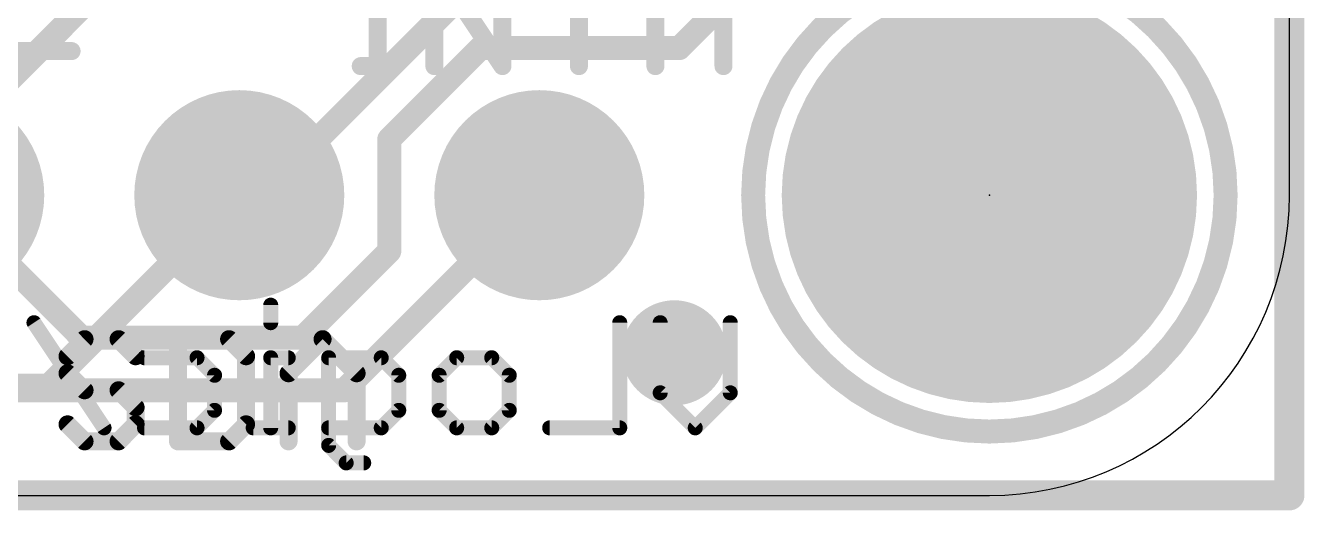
# Model space of a CAD drawing. Extents: x -0.1 to 25.5, y -0.1 to 17.9.
# Drawn here: x 14.7 to 25.53, y -0.13 to 3.98 of the extents above; entities that cross this region are included whole.
import ezdxf

# ---------------------------------------------------------------- set-up
doc = ezdxf.new("R2010")
doc.units = 0
for name, color, linetype in [('1', 12, 'CONTINUOUS'), ('16', 5, 'CONTINUOUS'), ('17', 110, 'CONTINUOUS'), ('18', 110, 'CONTINUOUS'), ('20', 53, 'CONTINUOUS'), ('21', 40, 'CONTINUOUS'), ('22', 6, 'CONTINUOUS'), ('23', 40, 'CONTINUOUS')]:
    doc.layers.add(name, color=color, linetype=linetype)

# ---------------------------------------------------------------- blocks, each defined once
blk = doc.blocks.new('ROUNDP')
at = {"const_width": 0.5}
blk.add_lwpolyline([(0, -0.25, 1), (0, 0.25, 1), (0, -0.25)], format="xyb", dxfattribs=at)
blk = doc.blocks.new('ROUNDV')
at = {"const_width": 0.5}
blk.add_lwpolyline([(0, -0.25, 1), (0, 0.25, 1), (0, -0.25)], format="xyb", dxfattribs=at)

msp = doc.modelspace()

# ---------------------------------------------------------------- linework, layer by layer
at = {"layer": '1'}
for points, const_width in [([(25.4, 17.78), (25.4, 0)], 0.254), ([(22.9489, 6.4992), (20.2343, 3.7846)], 0.2032), ([(16.6998, 5.6508), (13.97, 2.921)], 0.2032), ([(18.3515, 4.191), (16.7005, 2.54)], 0.2032), ([(18.5511, 3.7846), (17.78, 3.0135)], 0.2032), ([(20.2343, 3.7846), (18.5511, 3.7846)], 0.2032), ([(17.78, 3.0135), (17.78, 2.0665)], 0.2032), ([(15.1765, 1.3335), (13.97, 2.54)], 0.2032), ([(16.51, 2.54), (16.7005, 2.54)], 0.2032), ([(17.399, 0.889), (19.05, 2.54)], 0.2032), ([(17.78, 2.0665), (17.047, 1.3335)], 0.2032), ([(17.047, 1.3335), (15.1765, 1.3335)], 0.2032), ([(13.9065, 0.889), (17.399, 0.889)], 0.2032), ([(25.4, 0), (0, 0)], 0.254)]:
    msp.add_lwpolyline(points, dxfattribs=dict(at, const_width=const_width))
for points, const_width in [([(18.5511, 3.8354, 1), (18.5511, 3.7338)], 0.1016), ([(18.5871, 3.7487, 1), (18.5152, 3.8205)], 0.1016), ([(20.1984, 3.8205, 1), (20.2703, 3.7487)], 0.1016), ([(20.2343, 3.7338, 1), (20.2343, 3.8354)], 0.1016), ([(17.8308, 3.0135, 1), (17.7292, 3.0135)], 0.1016), ([(17.7441, 3.0494, 1), (17.8159, 2.9775)], 0.1016), ([(16.51, 2.5908, 1), (16.51, 2.4892)], 0.1016), ([(16.6646, 2.5759, 1), (16.7364, 2.5041)], 0.1016), ([(16.7005, 2.4892, 1), (16.7005, 2.5908)], 0.1016), ([(19.0859, 2.5041, 1), (19.0141, 2.5759)], 0.1016), ([(17.8159, 2.0306, 1), (17.7441, 2.1025)], 0.1016), ([(17.7292, 2.0665, 1), (17.8308, 2.0665)], 0.1016), ([(15.1765, 1.3843, 1), (15.1765, 1.2827)], 0.1016), ([(15.1406, 1.2976, 1), (15.2124, 1.3694)], 0.1016), ([(17.011, 1.3694, 1), (17.0829, 1.2976)], 0.1016), ([(17.047, 1.2827, 1), (17.047, 1.3843)], 0.1016), ([(17.3631, 0.9249, 1), (17.4349, 0.8531)], 0.1016), ([(17.399, 0.8382, 1), (17.399, 0.9398)], 0.1016), ([(25.4, -0.0635, 1), (25.4, 0.0635)], 0.127), ([(25.3365, 0, 1), (25.4635, 0)], 0.127)]:
    msp.add_lwpolyline(points, format="xyb", dxfattribs=dict(at, const_width=const_width))
at = {"layer": '16'}
for points, const_width in [([(25.4, 17.78), (25.4, 0)], 0.254), ([(14.8971, 0.9271), (16.51, 2.54)], 0.2032), ([(5.6447, 0.9271), (14.8971, 0.9271)], 0.2032), ([(25.4, 0), (0, 0)], 0.254)]:
    msp.add_lwpolyline(points, dxfattribs=dict(at, const_width=const_width))
for points, const_width in [([(16.5459, 2.5041, 1), (16.4741, 2.5759)], 0.1016), ([(14.8612, 0.963, 1), (14.933, 0.8912)], 0.1016), ([(14.8971, 0.8763, 1), (14.8971, 0.9779)], 0.1016), ([(25.4, -0.0635, 1), (25.4, 0.0635)], 0.127), ([(25.3365, 0, 1), (25.4635, 0)], 0.127)]:
    msp.add_lwpolyline(points, format="xyb", dxfattribs=dict(at, const_width=const_width))
at = {"layer": '20'}
for p, q in [((25.4, 2.54), (25.4, 15.24)), ((2.54, 0), (22.86, 0))]:
    msp.add_line(p, q, dxfattribs=at)
msp.add_arc((22.86, 2.54), 2.54, 270, 0, dxfattribs=at)
at = {"layer": '21', "const_width": 0.1524}
for points in [[(17.6821, 3.6322), (17.6821, 4.4965)], [(18.1618, 3.6322), (18.1618, 4.4965)], [(18.1618, 4.4965), (18.738, 3.6322)], [(18.738, 3.6322), (18.738, 4.4965)], [(19.3854, 3.6322), (19.3854, 4.4965)], [(20.0328, 3.6322), (20.0328, 4.4965)], [(20.609, 4.4965), (20.609, 3.6322)], [(14.514, 3.7592), (15.0902, 3.7592)], [(17.5381, 3.6322), (17.8262, 3.6322)], [(15.2, 1.3215), (15.0559, 1.1775)], [(15.4881, 1.3215), (15.2, 1.3215)], [(15.6321, 1.1775), (15.4881, 1.3215)], [(15.9914, 1.3215), (15.9914, 0.4572)], [(16.4236, 1.3215), (15.9914, 1.3215)], [(16.5677, 1.1775), (16.4236, 1.3215)], [(16.927, 1.0334), (17.2151, 1.3215)], [(17.2151, 1.3215), (17.5032, 1.0334)], [(15.0559, 1.1775), (15.0559, 1.0334)], [(16.5677, 0.6013), (16.5677, 1.1775)], [(15.0559, 1.0334), (15.2, 0.8894)], [(16.927, 0.4572), (16.927, 1.0334)], [(17.5032, 1.0334), (17.5032, 0.4572)], [(15.2, 0.8894), (15.4881, 0.8894)], [(15.4881, 0.8894), (15.6321, 0.7453)], [(16.927, 0.8894), (17.5032, 0.8894)], [(15.6321, 0.7453), (15.6321, 0.6013)], [(15.2, 0.4572), (15.0559, 0.6013)], [(15.6321, 0.6013), (15.4881, 0.4572)], [(16.4236, 0.4572), (16.5677, 0.6013)], [(15.4881, 0.4572), (15.2, 0.4572)], [(15.9914, 0.4572), (16.4236, 0.4572)]]:
    msp.add_lwpolyline(points, dxfattribs=at)
at = {"layer": '21'}
for points, const_width in [([(22.86, 0.54, 1), (22.86, 4.54, 1), (22.86, 0.54)], 0.2032), ([(15.0902, 3.7211, 1), (15.0902, 3.7973)], 0.0762), ([(17.5381, 3.6703, 1), (17.5381, 3.5941)], 0.0762), ([(17.8262, 3.5941, 1), (17.8262, 3.6703)], 0.0762), ([(18.7063, 3.6111, 1), (18.7697, 3.6533)], 0.0762), ([(17.644, 3.6322, 1), (17.7202, 3.6322)], 0.0762), ([(18.1237, 3.6322, 1), (18.1999, 3.6322)], 0.0762), ([(18.6999, 3.6322, 1), (18.7761, 3.6322)], 0.0762), ([(19.3473, 3.6322, 1), (19.4235, 3.6322)], 0.0762), ([(19.9947, 3.6322, 1), (20.0709, 3.6322)], 0.0762), ([(20.5709, 3.6322, 1), (20.6471, 3.6322)], 0.0762), ([(15.2, 1.3596, 1), (15.2, 1.2834)], 0.0762), ([(15.2269, 1.2946, 1), (15.173, 1.3485)], 0.0762), ([(15.515, 1.3485, 1), (15.4611, 1.2946)], 0.0762), ([(15.4881, 1.2834, 1), (15.4881, 1.3596)], 0.0762), ([(16.0295, 1.3215, 1), (15.9533, 1.3215)], 0.0762), ([(15.9914, 1.3596, 1), (15.9914, 1.2834)], 0.0762), ([(16.4506, 1.3485, 1), (16.3967, 1.2946)], 0.0762), ([(16.4236, 1.2834, 1), (16.4236, 1.3596)], 0.0762), ([(17.242, 1.3485, 1), (17.1881, 1.2946)], 0.0762), ([(17.242, 1.2946, 1), (17.1881, 1.3485)], 0.0762), ([(15.094, 1.1775, 1), (15.0178, 1.1775)], 0.0762), ([(15.029, 1.2044, 1), (15.0829, 1.1505)], 0.0762), ([(15.6052, 1.1505, 1), (15.6591, 1.2044)], 0.0762), ([(16.6058, 1.1775, 1), (16.5296, 1.1775)], 0.0762), ([(16.5407, 1.1505, 1), (16.5946, 1.2044)], 0.0762), ([(15.0829, 1.0604, 1), (15.029, 1.0065)], 0.0762), ([(16.9, 1.0604, 1), (16.9539, 1.0065)], 0.0762), ([(16.9651, 1.0334, 1), (16.8889, 1.0334)], 0.0762), ([(17.5413, 1.0334, 1), (17.4651, 1.0334)], 0.0762), ([(17.4762, 1.0065, 1), (17.5301, 1.0604)], 0.0762), ([(15.0178, 1.0334, 1), (15.094, 1.0334)], 0.0762), ([(15.2, 0.9275, 1), (15.2, 0.8513)], 0.0762), ([(15.173, 0.8624, 1), (15.2269, 0.9163)], 0.0762), ([(15.515, 0.9163, 1), (15.4611, 0.8624)], 0.0762), ([(15.4881, 0.8513, 1), (15.4881, 0.9275)], 0.0762), ([(16.927, 0.9275, 1), (16.927, 0.8513)], 0.0762), ([(17.5032, 0.8513, 1), (17.5032, 0.9275)], 0.0762), ([(15.6702, 0.7453, 1), (15.594, 0.7453)], 0.0762), ([(15.6052, 0.7184, 1), (15.6591, 0.7723)], 0.0762), ([(15.0829, 0.6282, 1), (15.029, 0.5743)], 0.0762), ([(15.6591, 0.5743, 1), (15.6052, 0.6282)], 0.0762), ([(16.5946, 0.5743, 1), (16.5407, 0.6282)], 0.0762), ([(15.594, 0.6013, 1), (15.6702, 0.6013)], 0.0762), ([(16.5296, 0.6013, 1), (16.6058, 0.6013)], 0.0762), ([(15.2, 0.4953, 1), (15.2, 0.4191)], 0.0762), ([(15.173, 0.4303, 1), (15.2269, 0.4841)], 0.0762), ([(15.4611, 0.4841, 1), (15.515, 0.4303)], 0.0762), ([(15.4881, 0.4191, 1), (15.4881, 0.4953)], 0.0762), ([(15.9914, 0.4953, 1), (15.9914, 0.4191)], 0.0762), ([(15.9533, 0.4572, 1), (16.0295, 0.4572)], 0.0762), ([(16.3967, 0.4841, 1), (16.4506, 0.4303)], 0.0762), ([(16.4236, 0.4191, 1), (16.4236, 0.4953)], 0.0762), ([(16.8889, 0.4572, 1), (16.9651, 0.4572)], 0.0762), ([(17.4651, 0.4572, 1), (17.5413, 0.4572)], 0.0762)]:
    msp.add_lwpolyline(points, format="xyb", dxfattribs=dict(at, const_width=const_width))
at = {"layer": '22', "const_width": 0.127}
for points in [[(16.776, 1.6096), (16.776, 1.4613)], [(15.3651, 0.5715), (14.7719, 1.4613)], [(19.7309, 1.4613), (19.7309, 0.5715)], [(20.0732, 0.8681), (20.0732, 1.4613)], [(20.6664, 1.4613), (20.6664, 0.8681)], [(15.7075, 1.1647), (16.1523, 1.1647)], [(16.1523, 1.1647), (16.3006, 1.0164)], [(16.9243, 1.1647), (16.776, 1.1647)], [(16.776, 1.1647), (16.776, 0.5715)], [(17.2666, 0.4232), (17.2666, 1.1647)], [(17.2666, 1.1647), (17.7115, 1.1647)], [(17.7115, 1.1647), (17.8598, 1.0164)], [(18.2022, 1.0164), (18.3505, 1.1647)], [(18.3505, 1.1647), (18.647, 1.1647)], [(18.647, 1.1647), (18.7953, 1.0164)], [(16.3006, 1.0164), (16.3006, 0.7198)], [(17.8598, 1.0164), (17.8598, 0.7198)], [(18.2022, 0.7198), (18.2022, 1.0164)], [(18.7953, 1.0164), (18.7953, 0.7198)], [(20.3698, 0.5715), (20.0732, 0.8681)], [(20.6664, 0.8681), (20.3698, 0.5715)], [(16.3006, 0.7198), (16.1523, 0.5715)], [(17.8598, 0.7198), (17.7115, 0.5715)], [(18.3505, 0.5715), (18.2022, 0.7198)], [(18.7953, 0.7198), (18.647, 0.5715)], [(16.1523, 0.5715), (15.7075, 0.5715)], [(16.9243, 0.5715), (16.6277, 0.5715)], [(17.7115, 0.5715), (17.2666, 0.5715)], [(18.647, 0.5715), (18.3505, 0.5715)], [(19.7309, 0.5715), (19.1377, 0.5715)], [(17.4149, 0.2749), (17.2666, 0.4232)], [(17.5632, 0.2749), (17.4149, 0.2749)]]:
    msp.add_lwpolyline(points, dxfattribs=at)
at = {"layer": '22', "const_width": 0.0635}
for points in [[(16.8078, 1.6096, 1), (16.7443, 1.6096)], [(14.7983, 1.4789, 1), (14.7455, 1.4436)], [(19.7626, 1.4613, 1), (19.6991, 1.4613)], [(20.105, 1.4613, 1), (20.0415, 1.4613)], [(20.6981, 1.4613, 1), (20.6346, 1.4613)], [(16.7443, 1.4613, 1), (16.8078, 1.4613)], [(15.7075, 1.1964, 1), (15.7075, 1.1329)], [(16.1748, 1.1871, 1), (16.1299, 1.1422)], [(16.1523, 1.1329, 1), (16.1523, 1.1964)], [(16.8078, 1.1647, 1), (16.7443, 1.1647)], [(16.776, 1.1964, 1), (16.776, 1.1329)], [(16.9243, 1.1329, 1), (16.9243, 1.1964)], [(17.2984, 1.1647, 1), (17.2349, 1.1647)], [(17.2666, 1.1964, 1), (17.2666, 1.1329)], [(17.734, 1.1871, 1), (17.6891, 1.1422)], [(17.7115, 1.1329, 1), (17.7115, 1.1964)], [(18.3505, 1.1964, 1), (18.3505, 1.1329)], [(18.3729, 1.1422, 1), (18.328, 1.1871)], [(18.6695, 1.1871, 1), (18.6246, 1.1422)], [(18.647, 1.1329, 1), (18.647, 1.1964)], [(16.3324, 1.0164, 1), (16.2689, 1.0164)], [(16.2782, 0.9939, 1), (16.3231, 1.0388)], [(17.8916, 1.0164, 1), (17.8281, 1.0164)], [(17.8374, 0.9939, 1), (17.8823, 1.0388)], [(18.2339, 1.0164, 1), (18.1704, 1.0164)], [(18.1797, 1.0388, 1), (18.2246, 0.9939)], [(18.8271, 1.0164, 1), (18.7636, 1.0164)], [(18.7729, 0.9939, 1), (18.8178, 1.0388)], [(20.0957, 0.8905, 1), (20.0508, 0.8456)], [(20.0415, 0.8681, 1), (20.105, 0.8681)], [(20.6346, 0.8681, 1), (20.6981, 0.8681)], [(20.6888, 0.8456, 1), (20.6439, 0.8905)], [(16.3231, 0.6973, 1), (16.2782, 0.7422)], [(17.8823, 0.6973, 1), (17.8374, 0.7422)], [(18.2246, 0.7422, 1), (18.1797, 0.6973)], [(18.8178, 0.6973, 1), (18.7729, 0.7422)], [(16.2689, 0.7198, 1), (16.3324, 0.7198)], [(17.8281, 0.7198, 1), (17.8916, 0.7198)], [(18.1704, 0.7198, 1), (18.2339, 0.7198)], [(18.7636, 0.7198, 1), (18.8271, 0.7198)], [(15.3387, 0.5539, 1), (15.3915, 0.5891)], [(15.7075, 0.6033, 1), (15.7075, 0.5397)], [(16.1299, 0.594, 1), (16.1748, 0.549)], [(16.1523, 0.5397, 1), (16.1523, 0.6033)], [(16.6277, 0.6033, 1), (16.6277, 0.5397)], [(16.7443, 0.5715, 1), (16.8078, 0.5715)], [(16.9243, 0.5397, 1), (16.9243, 0.6033)], [(17.2666, 0.6033, 1), (17.2666, 0.5397)], [(17.6891, 0.594, 1), (17.734, 0.549)], [(17.7115, 0.5397, 1), (17.7115, 0.6033)], [(18.3505, 0.6033, 1), (18.3505, 0.5397)], [(18.328, 0.549, 1), (18.3729, 0.594)], [(18.6246, 0.594, 1), (18.6695, 0.549)], [(18.647, 0.5397, 1), (18.647, 0.6033)], [(19.1377, 0.6033, 1), (19.1377, 0.5397)], [(19.6991, 0.5715, 1), (19.7626, 0.5715)], [(19.7309, 0.5397, 1), (19.7309, 0.6033)], [(20.3473, 0.594, 1), (20.3922, 0.549)], [(20.3473, 0.549, 1), (20.3922, 0.594)], [(17.2349, 0.4232, 1), (17.2984, 0.4232)], [(17.2891, 0.4457, 1), (17.2442, 0.4008)], [(17.4149, 0.3067, 1), (17.4149, 0.2432)], [(17.3925, 0.2525, 1), (17.4374, 0.2974)], [(17.5632, 0.2432, 1), (17.5632, 0.3067)]]:
    msp.add_lwpolyline(points, format="xyb", dxfattribs=at)
at = {"layer": '23'}
msp.add_point((22.86, 2.54), dxfattribs=at)

# ---------------------------------------------------------------- block references
at = {"layer": '17', "xscale": 3.516, "yscale": 3.516}
msp.add_blockref('ROUNDP', (22.86, 2.54), dxfattribs=at)
msp.add_blockref('ROUNDP', (22.86, 2.54), dxfattribs=at)
at = {"layer": '17', "xscale": 1.778, "yscale": 1.778, "rotation": 90}
for p in [(13.97, 2.54), (13.97, 2.54), (16.51, 2.54), (16.51, 2.54), (19.05, 2.54), (19.05, 2.54)]:
    msp.add_blockref('ROUNDP', p, dxfattribs=at)
at = {"layer": '18', "xscale": 0.889, "yscale": 0.889}
msp.add_blockref('ROUNDV', (20.193, 1.2065), dxfattribs=at)
msp.add_blockref('ROUNDV', (20.193, 1.2065), dxfattribs=at)

doc.saveas('drawing.dxf')
